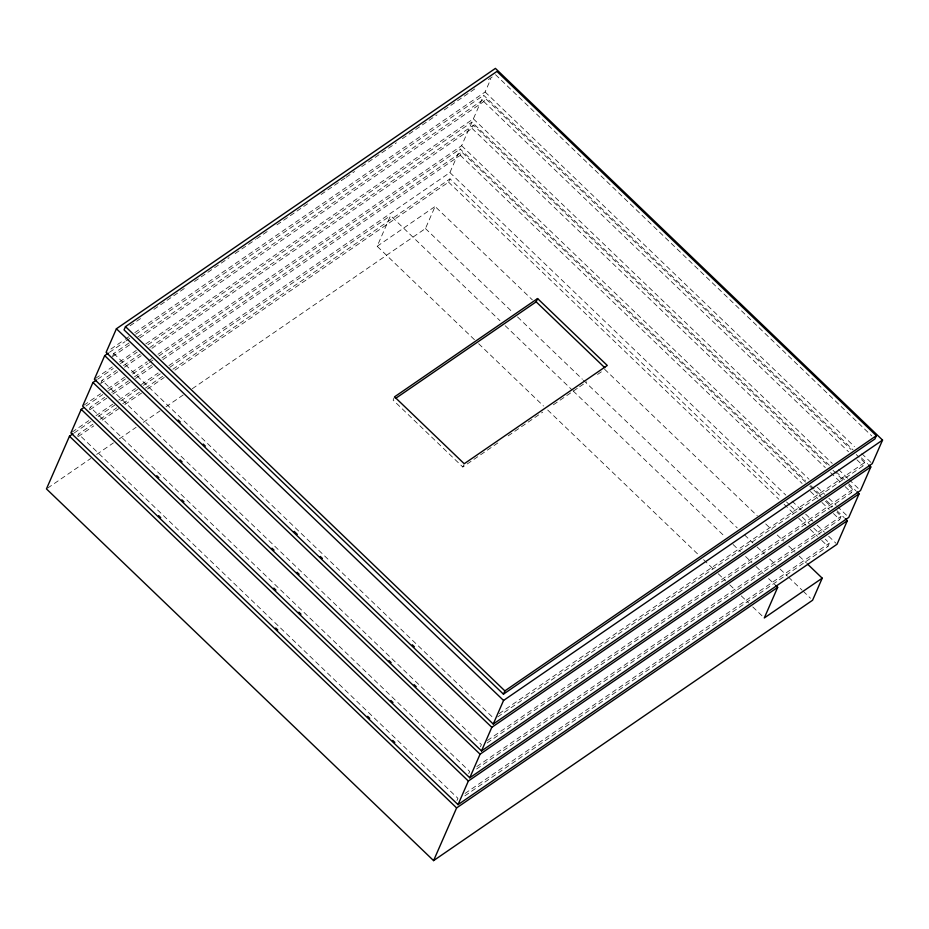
<?xml version="1.0" encoding="UTF-8"?>
<svg xmlns="http://www.w3.org/2000/svg" width="929" height="929" viewBox="0 0 929 929"><rect width="100%" height="100%" fill="white"/><g stroke="black" fill="none" stroke-linecap="round" stroke-linejoin="round"><path stroke-width="0.7" stroke-dasharray="4.64 3.48" d="M77.583 436.247L78.535 434.075L92.865 424.228M89.323 409.387L90.276 407.216L104.605 397.368M101.064 382.527L102.004 380.344L116.346 370.497M112.792 355.668L113.744 353.484L129.27 342.813M474.464 339.7L377.162 246.278L390.552 215.633L499.976 320.702M192.315 388.705L425.447 228.546L435.086 206.482L532.387 299.904M168.939 365.585L449.903 172.562L460.203 148.977L805.489 480.49M157.965 354.332L461.632 145.702L471.944 122.105L829.783 465.684M145.783 343.893L473.372 118.842L483.684 95.246L853.031 449.868M134.81 332.64L485.112 91.983L490.837 78.872M174.931 370.137L448.579 182.142L450.008 178.867L781.324 496.98M162.9 359.604L460.319 155.271L461.748 152.008L805.606 482.151M151.938 348.329L472.048 128.411L473.476 125.148L828.831 466.335M139.791 337.877L483.788 101.551L485.217 98.277L851.022 449.497M394.546 396.834L393.118 400.097L462.805 467.008L498.571 442.448M462.805 467.008L463.757 464.837M456.975 800.519L457.927 798.336L78.535 434.075M468.715 773.66L469.668 771.476L90.276 407.216M480.444 746.8L481.396 744.617L102.004 380.344M464.848 795.874L827.971 546.403L829.4 543.14L825.219 539.122M476.6 769.003L839.711 519.543L841.14 516.269L836.959 512.262M487.144 742.956L851.44 492.684L852.868 489.409L847.643 484.392M497.677 716.921L863.18 465.812L864.609 462.549L856.248 454.525M130.025 325.789L143.171 316.766M153.912 309.38L165.861 301.17M167.057 300.346L184.976 288.036M194.521 281.475L229.161 257.681M235.142 253.571L255.44 239.624M256.636 238.799L269.782 229.777M276.947 224.853L310.391 201.872M321.132 194.486L345.031 178.078M346.215 177.265L354.576 171.517M361.753 166.593L396.393 142.799M402.362 138.688L437.002 114.894M444.167 109.97L477.611 86.989M488.364 79.604L494.333 75.504M110.899 349.072L124.045 340.037M125.241 339.213L128.829 336.751M109.471 352.335L125.009 341.663M126.205 340.838L129.793 338.377M135.773 334.266L483.684 95.246M137.631 337.076L485.217 98.277M112.316 356.748L130.234 344.438M95.571 378.393L112.304 366.897M119.481 361.962L136.226 350.465M97.731 379.195L113.268 368.523M120.445 363.587L137.19 352.091M147.943 344.705L471.944 122.105M123.511 365.573L140.233 354.088M149.79 347.527L473.476 125.148M100.587 383.619L118.494 371.31M124.474 367.199L141.196 355.714M83.831 405.253L100.576 393.757M107.752 388.833L124.486 377.325M131.663 372.401L147.2 361.729M148.396 360.905L151.984 358.443M85.991 406.066L102.736 394.558M108.705 390.459L125.45 378.951M132.626 374.027L148.164 363.355M149.36 362.531L152.948 360.069M158.929 355.958L460.203 148.977M111.77 392.444L128.492 380.948M134.473 376.849L152.379 364.54M161.936 357.979L461.748 152.008M90.043 409.654L106.765 398.169M112.734 394.07L130.652 381.761M135.425 378.475L153.343 366.165M72.102 432.124L88.836 420.616M96.012 415.693L112.746 404.196M118.726 400.085L135.46 388.589M141.44 384.478L158.185 372.982M74.25 432.926L90.961 421.452M98.126 416.529L114.836 405.044M120.805 400.945L137.515 389.472M143.472 385.372L160.183 373.888M169.74 367.327L390.552 215.633M100.042 419.304L116.764 407.819M122.733 403.709L139.455 392.224M145.423 388.125L164.538 374.991M172.899 369.243L450.008 178.867M78.303 436.525L93.806 425.865M102.155 420.129L118.866 408.655M124.823 404.556L141.522 393.083M147.49 388.996L164.189 377.511M377.162 246.278L435.086 206.482M47.646 488.097L90.682 458.52M96.662 454.42L113.408 442.912M119.376 438.813L136.122 427.317M143.287 422.381L160.032 410.885M166.012 406.774L183.942 394.453M508.105 435.898L542.675 412.139M553.405 404.777L578.43 387.579M579.626 386.754L586.78 381.842M597.51 374.468L603.467 370.381M499.105 713.646L864.609 462.549M487.377 740.518L852.868 489.409M476.832 766.553L841.14 516.269M465.092 793.424L829.4 543.14M495.529 74.68L871.785 435.945M485.112 91.983L854.459 446.605M861.775 453.631L871.193 462.677M861.392 457.904L867.674 463.931M483.788 101.551L848.549 451.773M856.91 459.797L863.18 465.812M473.372 118.842L832.256 463.42M838.539 469.447L847.945 478.493M849.001 479.492L858.408 488.538M836.054 471.711L844.426 479.747M848.618 483.765L855.934 490.802M833.011 470.341L843.462 480.374M472.048 128.411L825.312 467.589M830.538 472.606L840.989 482.639M845.169 486.657L851.44 492.684M461.632 145.702L809.008 479.236M817.381 487.272L824.708 494.298M828.889 498.316L836.216 505.353M837.261 506.351L846.679 515.398M810.715 485.519L821.19 495.563M826.415 500.58L832.698 506.607M836.878 510.625L844.206 517.662M809.786 486.169L812.921 489.177M813.967 490.187L821.282 497.212M825.463 501.219L831.734 507.246M460.319 155.271L802.087 483.417M810.448 491.441L817.764 498.467M821.944 502.484L829.26 509.51M833.441 513.516L839.711 519.543M449.903 172.562L785.76 495.041M792.042 501.068L801.46 510.114M805.64 514.132L812.968 521.169M817.148 525.187L824.476 532.212M828.668 536.23L835.984 543.268M786.549 501.997L789.685 505.004M790.73 506.003L797.001 512.03M802.226 517.047L809.542 524.072M813.723 528.09L819.993 534.105M448.579 182.142L778.85 499.245M784.076 504.261L794.527 514.294M798.708 518.312L806.024 525.326M810.204 529.344L817.52 536.37M821.7 540.388L827.971 546.403M604.582 369.219L757.344 515.897M765.717 523.933L771.999 529.96M777.225 534.988L783.507 541.015M788.733 546.031L795.015 552.058M799.195 556.076L806.523 563.113M425.447 228.546L512.285 311.923M517.523 316.94L582.39 379.229M583.435 380.24L737.243 527.916M744.57 534.941L752.943 542.977M757.123 546.995L764.451 554.032M769.676 559.049L775.959 565.076M780.139 569.105L787.467 576.131M788.512 577.141L802.122 590.194M803.167 591.204L810.483 598.23M505.202 325.719L572.09 389.936M573.135 390.946L724.69 536.451M733.051 544.475L740.367 551.501M745.592 556.517L751.863 562.544M756.043 566.562L763.359 573.576M768.585 578.593L775.75 585.479M478.656 343.718L543.523 406.008M547.704 410.026L698.376 554.683M703.601 559.711L714.076 569.756M718.256 573.774L725.584 580.811M729.764 584.829L736.047 590.856M741.272 595.872L748.6 602.909M752.78 606.927L764.288 617.971M113.744 353.484L493.136 717.757"/><path stroke-width="1.39" d="M73.054 433.75L69.478 436.212L46.45 488.909L433.588 860.614L812.585 600.239L822.223 578.175L807.568 564.112M83.598 407.703L81.218 409.352L70.906 432.937L458.032 804.642L837.029 544.266L847.341 520.67L845.251 518.661M96.535 380.019L92.946 382.481L82.635 406.078L469.772 777.782L848.769 517.407L859.081 493.81L856.979 491.801M108.275 353.159L104.687 355.621L94.375 379.218L481.512 750.922L860.509 490.547L870.81 466.95L868.72 464.941M116.415 328.761L106.115 352.346L493.241 724.051L872.238 463.676L882.55 440.091L495.412 68.386L116.415 328.761L503.553 700.454L493.241 724.051M125.485 326.625L124.056 329.888L503.448 694.16L874.921 438.952L876.349 435.689L496.957 71.417L125.485 326.625L504.877 690.886L503.448 694.16M395.499 398.46L536.161 301.832L537.589 298.557L607.276 365.469L464.233 463.745L394.546 396.834L537.589 298.557M433.588 860.614L456.615 807.916L777.678 587.337L775.75 585.479M458.032 804.642L468.344 781.045L847.341 520.67M469.772 777.782L480.084 754.185L859.081 493.81M481.512 750.922L491.813 727.326L870.81 466.95M777.678 587.337L764.288 617.971L822.223 578.175M504.877 690.886L876.349 435.689M503.553 700.454L882.55 440.091M536.161 301.832L604.814 367.745M178.159 419.978L180.249 421.975M203.242 444.062L205.332 446.059M294.179 531.365L297.315 534.372M320.308 556.448L322.398 558.457M412.279 644.761L414.369 646.758M104.687 355.621L491.813 727.326M180.017 459.878L182.107 461.887M271.988 548.191L274.078 550.2M297.071 572.276L299.161 574.285M389.042 660.577L391.132 662.586M414.125 684.661L416.215 686.67M92.946 382.481L480.084 754.185M156.78 475.706L158.871 477.715M181.863 499.79L183.954 501.799M273.834 588.092L275.925 590.101M298.917 612.176L301.008 614.185M390.9 700.489L392.99 702.498M81.218 409.352L468.344 781.045M158.627 515.618L160.717 517.627M275.692 628.004L277.783 630.013M367.663 716.317L369.754 718.326M392.746 740.401L394.837 742.399M69.478 436.212L456.615 807.916"/></g></svg>
